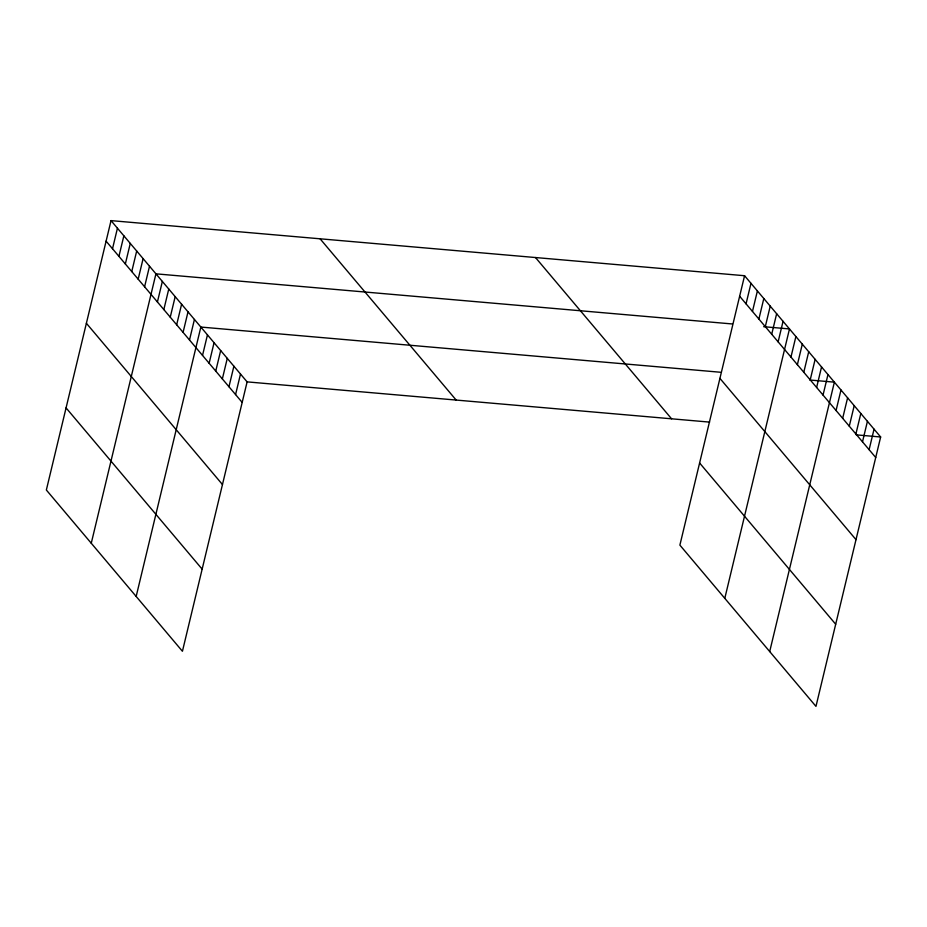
<?xml version="1.0" encoding="UTF-8"?>
<svg xmlns="http://www.w3.org/2000/svg" width="927" height="927" viewBox="0 0 927 927"><rect width="100%" height="100%" fill="white"/><g stroke="black" fill="none" stroke-linecap="round" stroke-linejoin="round"><path stroke-width="1.39" d="M111.031 220.614L46.35 490.012L182.434 651.275L247.115 381.878L111.031 220.614L744.566 275.725L880.65 436.988L815.969 706.386L679.885 545.122L744.566 275.725M112.515 248.749L117.439 228.227M118.923 256.362L123.859 235.829M125.342 263.963L130.278 243.43M131.761 271.565L136.686 251.032M138.169 279.166L143.106 258.633M144.589 286.767L149.514 266.234M91.263 543.234L155.933 273.836L732.457 323.975M157.416 301.97L162.352 281.437M163.836 309.572L168.76 289.039M170.255 317.173L175.18 296.64M176.663 324.774L181.599 304.241M183.082 332.376L188.007 311.854M189.502 339.989L194.427 319.456M136.165 596.455L200.846 327.057L720.349 372.237M202.526 355.423L207.451 334.89M209.131 363.257L214.056 342.723M215.748 371.09L220.672 350.557M222.353 378.911L227.277 358.39M228.957 386.744L233.894 366.223M235.574 394.578L240.499 374.056M746.05 303.859L750.986 283.326M752.469 311.46L757.394 290.927M758.889 319.062L763.813 298.529M765.296 326.663L770.233 306.13M771.716 334.265L776.641 313.732M778.124 341.866L783.06 321.333M724.798 598.332L789.48 328.934L763.674 326.698M790.963 357.069L795.887 336.536M797.371 364.67L802.307 344.137M803.79 372.272L808.715 351.739M810.21 379.873L815.134 359.352M816.617 387.486L821.554 366.953M823.037 395.087L827.962 374.554M769.7 651.554L834.381 382.156L809.943 380.024M836.061 410.522L840.986 389.989M842.666 418.355L847.602 397.822M849.283 426.188L854.207 405.655M855.888 434.021L860.824 413.488M862.504 441.855L867.429 421.322M869.109 449.688L874.045 429.155M247.115 381.878L709.595 422.109M856.212 434.856L880.65 436.988M739.642 296.246L875.725 457.509M719.92 378.378L856.003 539.641M535.493 257.532L671.577 418.795M699.607 462.99L835.691 624.253M320.093 238.807L456.177 400.07M106.095 241.147L242.179 402.411M86.385 323.28L222.468 484.543M66.072 407.892L202.156 569.155"/></g></svg>
